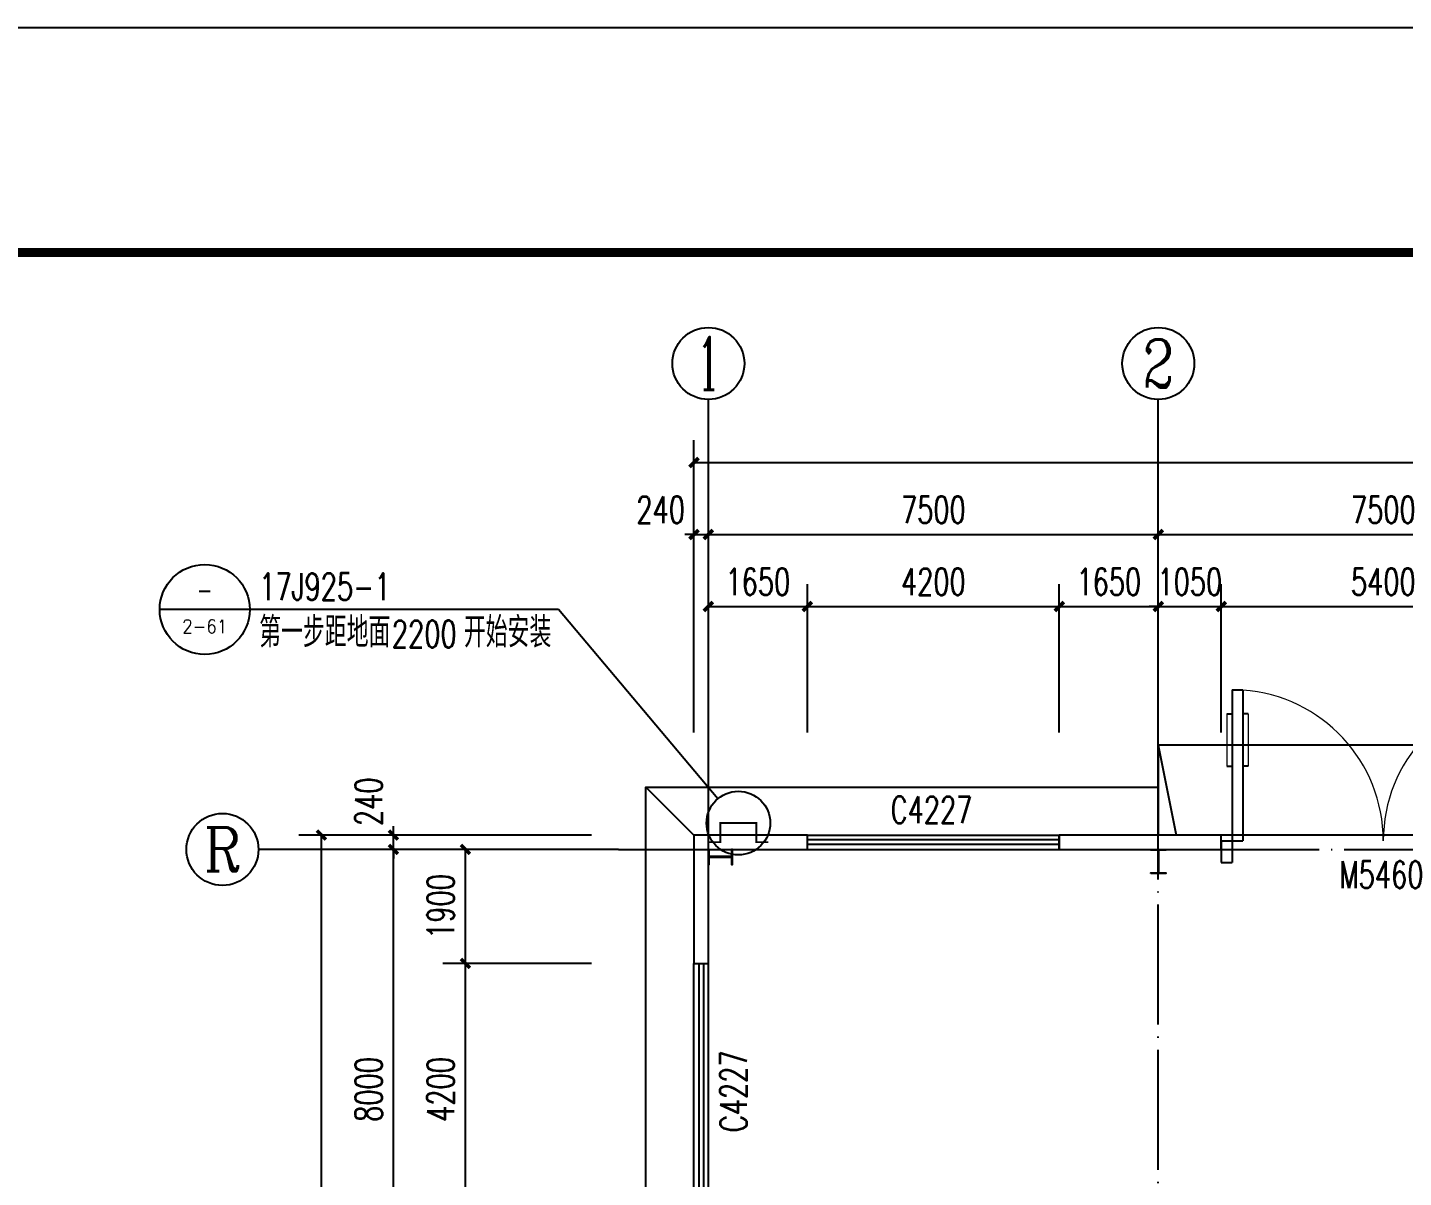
# Model space of a CAD drawing. Extents: x 14591016 to 15383666, y -730593 to -510197.
# Drawn here: x 14684617 to 14707552, y -592110 to -572943 of the extents above; entities that cross this region are included whole.
import ezdxf
from ezdxf.enums import TextEntityAlignment as Align

# ---------------------------------------------------------------- set-up
doc = ezdxf.new("R2010")
doc.units = 0
doc.header["$LTSCALE"] = 1000
doc.header["$MEASUREMENT"] = 0
doc.linetypes.add('DOTE', pattern=[2.42, 2, -0.2, 0.02, -0.2])
for name, color, linetype in [('AXIS', 3, 'Continuous'), ('AXIS_TEXT', 7, 'Continuous'), ('COLUMN', 2, 'Continuous'), ('DIM_LEAD', 3, 'Continuous'), ('DOTE', 1, 'DOTE'), ('PUB_DIM', 3, 'Continuous'), ('PUB_TEXT', 7, 'Continuous'), ('TK', 4, 'Continuous'), ('WALL-PARAPET', 6, 'Continuous'), ('WINDOW', 4, 'Continuous'), ('WINDOW_TEXT', 7, 'Continuous')]:
    doc.layers.add(name, color=color, linetype=linetype)
doc.styles.add('_TCH_AXIS', font='COMPLEX', dxfattribs={"bigfont": 'GBCBIG'})
doc.styles.add('_TCH_DIM', font='SIMPLEX', dxfattribs={"bigfont": 'GBCBIG'})
doc.styles.add('_TCH_DIM_T3', font='SIMPLEX', dxfattribs={"width": 0.705882, "bigfont": 'GBCBIG'})
doc.styles.add('_TCH_WINDOW', font='SIMPLEX', dxfattribs={"height": 3.5, "bigfont": 'GBCBIG'})
doc.styles.add('COMPLEX', font='COMPLEX')
doc.dimstyles.new('_TCH_ARCH&&150', dxfattribs={"dimtxt": 446.25, "dimasz": 150, "dimexe": 375, "dimexo": 450, "dimgap": 189.375, "dimtad": 1, "dimdec": 0, "dimzin": 0, "dimdsep": 46, "dimtxsty": '_TCH_DIM_T3', "dimblk": 'ARCHTICK', "dimcen": 0.09, "dimclrt": 7, "dimazin": 2, "dimtfac": 1, "dimtdec": 0, "dimtix": 1, "dimtmove": 2, "dimatfit": 3, "dimfxl": 0, "dimtolj": 1, "dimtzin": 0, "dimarcsym": 0})

# ---------------------------------------------------------------- blocks, each defined once
blk = doc.blocks.new('A$C797E1D2B')
at = {"layer": 'COLUMN'}
h = blk.add_hatch(color=256, dxfattribs=at)
h.paths.add_polyline_path([(125, 400), (250, 400), (250, 388), (130, 388), (130, 200), (125, 200)])
h.paths.add_polyline_path([(0, 400), (125, 400), (125, 200), (120, 200), (120, 388), (0, 388)])
h.paths.add_polyline_path([(0, 12), (120, 12), (120, 200), (125, 200), (125, 0), (0, 0)])
h.paths.add_polyline_path([(125, 200), (130, 200), (130, 12), (250, 12), (250, 0), (125, 0)])
blk.add_lwpolyline([(250, 0), (250, 12), (130, 12), (130, 388), (250, 388), (250, 400), (0, 400), (0, 388), (120, 388), (120, 12), (0, 12), (0, 0)], close=True, dxfattribs=at)
blk = doc.blocks.new('GeYuanFrame_46685588', base_point=(20.09, 4.53))
at = {"layer": 'TK'}
blk.add_lwpolyline([(20.09, 4.53), (20.09, 598.53), (1071.09, 598.53), (1071.09, 4.53)], close=True, dxfattribs=at)
at = {"layer": 'TK', "const_width": 1}
blk.add_lwpolyline([(45.09, 588.53), (1061.09, 588.53), (1061.09, 14.53), (45.09, 14.53)], close=True, dxfattribs=at)
blk = doc.blocks.new('$DorLib2D$00000011')
for p, q in [((-0.4667, 0.4709), (-0.4667, -0.0625)), ((-0.4667, 0.4709), (-0.4333, 0.4709)), ((-0.4333, 0.4709), (-0.4333, 0.0042)), ((0.4333, 0.4709), (0.4333, 0.0042)), ((0.4667, 0.4709), (0.4333, 0.4709)), ((0.4667, 0.4709), (0.4667, -0.0625)), ((-0.4833, 0.3962), (-0.4667, 0.3962)), ((-0.4167, 0.3962), (-0.4333, 0.3962)), ((0.4167, 0.3962), (0.4333, 0.3962)), ((0.4833, 0.3962), (0.4667, 0.3962)), ((-0.4833, 0.2346), (-0.4667, 0.2346)), ((-0.4167, 0.2346), (-0.4333, 0.2346)), ((0.4167, 0.2346), (0.4333, 0.2346)), ((0.4833, 0.2346), (0.4667, 0.2346)), ((-0.5, 0.0042), (-0.4333, 0.0042)), ((-0.5, 0.0042), (-0.5, -0.0625)), ((0.5, 0.0042), (0.4333, 0.0042)), ((0.5, 0.0042), (0.5, -0.0625)), ((-0.5, -0.0625), (-0.4667, -0.0625)), ((0.5, -0.0625), (0.4667, -0.0625))]:
    blk.add_line(p, q)
at = {"lineweight": 13}
for p, q in [((-0.4833, 0.3962), (-0.4833, 0.2346)), ((-0.4167, 0.3962), (-0.4167, 0.2346)), ((0.4167, 0.3962), (0.4167, 0.2346)), ((0.4833, 0.3962), (0.4833, 0.2346))]:
    blk.add_line(p, q, dxfattribs=at)
for centre, start, end in [((-0.4667, 0.0042), 0, 85.904), ((0.4667, 0.0042), 94.096, 180)]:
    blk.add_arc(centre, 0.4667, start, end, dxfattribs=at)
blk = doc.blocks.new('$TCHSYS$WIN2D')
for p, q in [((-0.5, 0.5), (0.5, 0.5)), ((-0.5, 0.5), (-0.5, -0.5)), ((0.5, 0.5), (0.5, -0.5)), ((0.5, 0.1667), (-0.5, 0.1667)), ((0.5, -0.1667), (-0.5, -0.1667)), ((-0.5, -0.5), (0.5, -0.5))]:
    blk.add_line(p, q)
blk = doc.blocks.new('_AXISO')
blk.add_circle((0, 0), 0.5)
at = {"layer": 'AXIS_TEXT', "style": 'COMPLEX', "width": 1.041667}
blk.add_attdef('A', text='', height=0.56, dxfattribs=at).set_placement((-0.25, -0.28), (0.25, -0.28), align=Align.FIT)
blk = doc.blocks.new('_ArchTick')
at = {"color": 0, "linetype": 'ByBlock', "const_width": 0.4}
blk.add_lwpolyline([(-0.5, -0.5), (0.5, 0.5)], dxfattribs=at)
blk = doc.blocks.new('*D56')
at = {"layer": 'AXIS', "color": 0, "lineweight": -2}
for p, q in [((14695726, -584693), (14695726, -579818)), ((14756206, -584693), (14756206, -579818)), ((14695726, -580193), (14756206, -580193))]:
    blk.add_line(p, q, dxfattribs=at)
at = {"layer": 'Defpoints', "color": 0}
for p in [(14756206, -580193), (14695726, -585143), (14756206, -585143)]:
    blk.add_point(p, dxfattribs=at)
at = {"layer": 'AXIS', "color": 0, "lineweight": -2, "xscale": 150, "yscale": 150, "zscale": 150, "rotation": 180}
blk.add_blockref('_ArchTick', (14695726, -580193), dxfattribs=at)
at = {"layer": 'AXIS', "color": 0, "lineweight": -2, "xscale": 150, "yscale": 150, "zscale": 150}
blk.add_blockref('_ArchTick', (14756206, -580193), dxfattribs=at)
at = {"layer": 'AXIS', "color": 7, "insert": (14725966, -579780), "char_height": 446.2, "attachment_point": 5, "style": '_TCH_DIM_T3'}
blk.add_mtext('\\A1;60480', dxfattribs=at)
blk = doc.blocks.new('*D57')
at = {"layer": 'AXIS', "color": 0, "lineweight": -2}
for p, q in [((14695726, -584693), (14695726, -581018)), ((14695966, -584693), (14695966, -581018)), ((14695726, -581393), (14695576, -581393)), ((14695726, -581393), (14695966, -581393)), ((14695966, -581393), (14696116, -581393))]:
    blk.add_line(p, q, dxfattribs=at)
at = {"layer": 'Defpoints', "color": 0}
for p in [(14695966, -581393), (14695726, -585143), (14695966, -585143)]:
    blk.add_point(p, dxfattribs=at)
at = {"layer": 'AXIS', "color": 0, "lineweight": -2, "xscale": 150, "yscale": 150, "zscale": 150}
blk.add_blockref('_ArchTick', (14695726, -581393), dxfattribs=at)
at = {"layer": 'AXIS', "color": 0, "lineweight": -2, "xscale": 150, "yscale": 150, "zscale": 150, "rotation": 180}
blk.add_blockref('_ArchTick', (14695966, -581393), dxfattribs=at)
at = {"layer": 'AXIS', "color": 7, "insert": (14695171, -580980), "char_height": 446.2, "attachment_point": 5, "style": '_TCH_DIM_T3'}
blk.add_mtext('\\A1;240', dxfattribs=at)
blk = doc.blocks.new('*D58')
at = {"layer": 'AXIS', "color": 0, "lineweight": -2}
for p, q in [((14695966, -584693), (14695966, -581018)), ((14703466, -584693), (14703466, -581018)), ((14695966, -581393), (14703466, -581393))]:
    blk.add_line(p, q, dxfattribs=at)
at = {"layer": 'Defpoints', "color": 0}
for p in [(14703466, -581393), (14695966, -585143), (14703466, -585143)]:
    blk.add_point(p, dxfattribs=at)
at = {"layer": 'AXIS', "color": 0, "lineweight": -2, "xscale": 150, "yscale": 150, "zscale": 150, "rotation": 180}
blk.add_blockref('_ArchTick', (14695966, -581393), dxfattribs=at)
at = {"layer": 'AXIS', "color": 0, "lineweight": -2, "xscale": 150, "yscale": 150, "zscale": 150}
blk.add_blockref('_ArchTick', (14703466, -581393), dxfattribs=at)
at = {"layer": 'AXIS', "color": 7, "insert": (14699716, -580980), "char_height": 446.2, "attachment_point": 5, "style": '_TCH_DIM_T3'}
blk.add_mtext('\\A1;7500', dxfattribs=at)
blk = doc.blocks.new('*D59')
at = {"layer": 'AXIS', "color": 0, "lineweight": -2}
for p, q in [((14703466, -584693), (14703466, -581018)), ((14710966, -584693), (14710966, -581018)), ((14703466, -581393), (14710966, -581393))]:
    blk.add_line(p, q, dxfattribs=at)
at = {"layer": 'Defpoints', "color": 0}
for p in [(14710966, -581393), (14703466, -585143), (14710966, -585143)]:
    blk.add_point(p, dxfattribs=at)
at = {"layer": 'AXIS', "color": 0, "lineweight": -2, "xscale": 150, "yscale": 150, "zscale": 150, "rotation": 180}
blk.add_blockref('_ArchTick', (14703466, -581393), dxfattribs=at)
at = {"layer": 'AXIS', "color": 0, "lineweight": -2, "xscale": 150, "yscale": 150, "zscale": 150}
blk.add_blockref('_ArchTick', (14710966, -581393), dxfattribs=at)
at = {"layer": 'AXIS', "color": 7, "insert": (14707216, -580980), "char_height": 446.2, "attachment_point": 5, "style": '_TCH_DIM_T3'}
blk.add_mtext('\\A1;7500', dxfattribs=at)
blk = doc.blocks.new('*D67')
at = {"layer": 'AXIS', "color": 0, "lineweight": -2}
for p, q in [((14694016, -586403), (14689141, -586403)), ((14689516, -706883), (14689516, -586403)), ((14694016, -706883), (14689141, -706883))]:
    blk.add_line(p, q, dxfattribs=at)
at = {"layer": 'Defpoints', "color": 0}
for p in [(14689516, -586403), (14694466, -586403), (14694466, -706883)]:
    blk.add_point(p, dxfattribs=at)
at = {"layer": 'AXIS', "color": 0, "lineweight": -2, "xscale": 150, "yscale": 150, "zscale": 150}
for p, rotation in [((14689516, -586403), 90), ((14689516, -706883), 270)]:
    blk.add_blockref('_ArchTick', p, dxfattribs=dict(at, rotation=rotation))
at = {"layer": 'AXIS', "color": 7, "insert": (14689104, -646643), "char_height": 446.2, "attachment_point": 5, "rotation": 90, "style": '_TCH_DIM_T3'}
blk.add_mtext('\\A1;120480', dxfattribs=at)
blk = doc.blocks.new('*D83')
at = {"layer": 'AXIS', "color": 0, "lineweight": -2}
for p, q in [((14694016, -586643), (14690341, -586643)), ((14690716, -594643), (14690716, -586643)), ((14694016, -594643), (14690341, -594643))]:
    blk.add_line(p, q, dxfattribs=at)
at = {"layer": 'Defpoints', "color": 0}
for p in [(14690716, -586643), (14694466, -586643), (14694466, -594643)]:
    blk.add_point(p, dxfattribs=at)
at = {"layer": 'AXIS', "color": 0, "lineweight": -2, "xscale": 150, "yscale": 150, "zscale": 150}
for p, rotation in [((14690716, -586643), 90), ((14690716, -594643), 270)]:
    blk.add_blockref('_ArchTick', p, dxfattribs=dict(at, rotation=rotation))
at = {"layer": 'AXIS', "color": 7, "insert": (14690304, -590643), "char_height": 446.2, "attachment_point": 5, "rotation": 90, "style": '_TCH_DIM_T3'}
blk.add_mtext('\\A1;8000', dxfattribs=at)
blk = doc.blocks.new('*D84')
at = {"layer": 'AXIS', "color": 0, "lineweight": -2}
for p, q in [((14694016, -586403), (14690341, -586403)), ((14690716, -586403), (14690716, -586253)), ((14690716, -586643), (14690716, -586403)), ((14694016, -586643), (14690341, -586643)), ((14690716, -586643), (14690716, -586793))]:
    blk.add_line(p, q, dxfattribs=at)
at = {"layer": 'Defpoints', "color": 0}
for p in [(14690716, -586403), (14694466, -586403), (14694466, -586643)]:
    blk.add_point(p, dxfattribs=at)
at = {"layer": 'AXIS', "color": 0, "lineweight": -2, "xscale": 150, "yscale": 150, "zscale": 150}
for p, rotation in [((14690716, -586403), 270), ((14690716, -586643), 90)]:
    blk.add_blockref('_ArchTick', p, dxfattribs=dict(at, rotation=rotation))
at = {"layer": 'AXIS', "color": 7, "insert": (14690304, -585848), "char_height": 446.2, "attachment_point": 5, "rotation": 90, "style": '_TCH_DIM_T3'}
blk.add_mtext('\\A1;240', dxfattribs=at)
blk = doc.blocks.new('*D316')
at = {"layer": 'Defpoints', "color": 0}
for p in [(14697616, -582593), (14695966, -585143), (14697616, -585143)]:
    blk.add_point(p, dxfattribs=at)
at = {"layer": 'PUB_DIM', "color": 0, "lineweight": -2}
for p, q in [((14695966, -584693), (14695966, -582218)), ((14697616, -584693), (14697616, -582218)), ((14695966, -582593), (14697616, -582593))]:
    blk.add_line(p, q, dxfattribs=at)
at = {"layer": 'PUB_DIM', "color": 0, "lineweight": -2, "xscale": 150, "yscale": 150, "zscale": 150, "rotation": 180}
blk.add_blockref('_ArchTick', (14695966, -582593), dxfattribs=at)
at = {"layer": 'PUB_DIM', "color": 0, "lineweight": -2, "xscale": 150, "yscale": 150, "zscale": 150}
blk.add_blockref('_ArchTick', (14697616, -582593), dxfattribs=at)
at = {"layer": 'PUB_DIM', "color": 7, "insert": (14696791, -582180), "char_height": 446.2, "attachment_point": 5, "style": '_TCH_DIM_T3'}
blk.add_mtext('\\A1;1650', dxfattribs=at)
blk = doc.blocks.new('*D317')
at = {"layer": 'Defpoints', "color": 0}
for p in [(14701816, -582593), (14697616, -585143), (14701816, -585143)]:
    blk.add_point(p, dxfattribs=at)
at = {"layer": 'PUB_DIM', "color": 0, "lineweight": -2}
for p, q in [((14697616, -584693), (14697616, -582218)), ((14701816, -584693), (14701816, -582218)), ((14697616, -582593), (14701816, -582593))]:
    blk.add_line(p, q, dxfattribs=at)
at = {"layer": 'PUB_DIM', "color": 0, "lineweight": -2, "xscale": 150, "yscale": 150, "zscale": 150, "rotation": 180}
blk.add_blockref('_ArchTick', (14697616, -582593), dxfattribs=at)
at = {"layer": 'PUB_DIM', "color": 0, "lineweight": -2, "xscale": 150, "yscale": 150, "zscale": 150}
blk.add_blockref('_ArchTick', (14701816, -582593), dxfattribs=at)
at = {"layer": 'PUB_DIM', "color": 7, "insert": (14699716, -582180), "char_height": 446.2, "attachment_point": 5, "style": '_TCH_DIM_T3'}
blk.add_mtext('\\A1;4200', dxfattribs=at)
blk = doc.blocks.new('*D318')
at = {"layer": 'Defpoints', "color": 0}
for p in [(14703466, -582593), (14701816, -585143), (14703466, -585143)]:
    blk.add_point(p, dxfattribs=at)
at = {"layer": 'PUB_DIM', "color": 0, "lineweight": -2}
for p, q in [((14701816, -584693), (14701816, -582218)), ((14703466, -584693), (14703466, -582218)), ((14701816, -582593), (14703466, -582593))]:
    blk.add_line(p, q, dxfattribs=at)
at = {"layer": 'PUB_DIM', "color": 0, "lineweight": -2, "xscale": 150, "yscale": 150, "zscale": 150, "rotation": 180}
blk.add_blockref('_ArchTick', (14701816, -582593), dxfattribs=at)
at = {"layer": 'PUB_DIM', "color": 0, "lineweight": -2, "xscale": 150, "yscale": 150, "zscale": 150}
blk.add_blockref('_ArchTick', (14703466, -582593), dxfattribs=at)
at = {"layer": 'PUB_DIM', "color": 7, "insert": (14702641, -582180), "char_height": 446.2, "attachment_point": 5, "style": '_TCH_DIM_T3'}
blk.add_mtext('\\A1;1650', dxfattribs=at)
blk = doc.blocks.new('*D319')
at = {"layer": 'Defpoints', "color": 0}
for p in [(14704516, -582593), (14703466, -585143), (14704516, -585143)]:
    blk.add_point(p, dxfattribs=at)
at = {"layer": 'PUB_DIM', "color": 0, "lineweight": -2}
for p, q in [((14703466, -584693), (14703466, -582218)), ((14704516, -584693), (14704516, -582218)), ((14703466, -582593), (14703316, -582593)), ((14703466, -582593), (14704516, -582593)), ((14704516, -582593), (14704666, -582593))]:
    blk.add_line(p, q, dxfattribs=at)
at = {"layer": 'PUB_DIM', "color": 0, "lineweight": -2, "xscale": 150, "yscale": 150, "zscale": 150}
blk.add_blockref('_ArchTick', (14703466, -582593), dxfattribs=at)
at = {"layer": 'PUB_DIM', "color": 0, "lineweight": -2, "xscale": 150, "yscale": 150, "zscale": 150, "rotation": 180}
blk.add_blockref('_ArchTick', (14704516, -582593), dxfattribs=at)
at = {"layer": 'PUB_DIM', "color": 7, "insert": (14703991, -582180), "char_height": 446.2, "attachment_point": 5, "style": '_TCH_DIM_T3'}
blk.add_mtext('\\A1;1050', dxfattribs=at)
blk = doc.blocks.new('*D320')
at = {"layer": 'Defpoints', "color": 0}
for p in [(14709916, -582593), (14704516, -585143), (14709916, -585143)]:
    blk.add_point(p, dxfattribs=at)
at = {"layer": 'PUB_DIM', "color": 0, "lineweight": -2}
for p, q in [((14704516, -584693), (14704516, -582218)), ((14709916, -584693), (14709916, -582218)), ((14704516, -582593), (14709916, -582593))]:
    blk.add_line(p, q, dxfattribs=at)
at = {"layer": 'PUB_DIM', "color": 0, "lineweight": -2, "xscale": 150, "yscale": 150, "zscale": 150, "rotation": 180}
blk.add_blockref('_ArchTick', (14704516, -582593), dxfattribs=at)
at = {"layer": 'PUB_DIM', "color": 0, "lineweight": -2, "xscale": 150, "yscale": 150, "zscale": 150}
blk.add_blockref('_ArchTick', (14709916, -582593), dxfattribs=at)
at = {"layer": 'PUB_DIM', "color": 7, "insert": (14707216, -582180), "char_height": 446.2, "attachment_point": 5, "style": '_TCH_DIM_T3'}
blk.add_mtext('\\A1;5400', dxfattribs=at)
blk = doc.blocks.new('*D340')
at = {"layer": 'Defpoints', "color": 0}
for p in [(14691916, -586643), (14694466, -586643), (14694466, -588543)]:
    blk.add_point(p, dxfattribs=at)
at = {"layer": 'PUB_DIM', "color": 0, "lineweight": -2}
for p, q in [((14694016, -586643), (14691541, -586643)), ((14691916, -588543), (14691916, -586643)), ((14694016, -588543), (14691541, -588543))]:
    blk.add_line(p, q, dxfattribs=at)
at = {"layer": 'PUB_DIM', "color": 0, "lineweight": -2, "xscale": 150, "yscale": 150, "zscale": 150}
for p, rotation in [((14691916, -586643), 90), ((14691916, -588543), 270)]:
    blk.add_blockref('_ArchTick', p, dxfattribs=dict(at, rotation=rotation))
at = {"layer": 'PUB_DIM', "color": 7, "insert": (14691504, -587593), "char_height": 446.2, "attachment_point": 5, "rotation": 90, "style": '_TCH_DIM_T3'}
blk.add_mtext('\\A1;1900', dxfattribs=at)
blk = doc.blocks.new('*D341')
at = {"layer": 'Defpoints', "color": 0}
for p in [(14691916, -588543), (14694466, -588543), (14694466, -592743)]:
    blk.add_point(p, dxfattribs=at)
at = {"layer": 'PUB_DIM', "color": 0, "lineweight": -2}
for p, q in [((14694016, -588543), (14691541, -588543)), ((14691916, -592743), (14691916, -588543)), ((14694016, -592743), (14691541, -592743))]:
    blk.add_line(p, q, dxfattribs=at)
at = {"layer": 'PUB_DIM', "color": 0, "lineweight": -2, "xscale": 150, "yscale": 150, "zscale": 150}
for p, rotation in [((14691916, -588543), 90), ((14691916, -592743), 270)]:
    blk.add_blockref('_ArchTick', p, dxfattribs=dict(at, rotation=rotation))
at = {"layer": 'PUB_DIM', "color": 7, "insert": (14691504, -590643), "char_height": 446.2, "attachment_point": 5, "rotation": 90, "style": '_TCH_DIM_T3'}
blk.add_mtext('\\A1;4200', dxfattribs=at)

msp = doc.modelspace()

# ---------------------------------------------------------------- linework, layer by layer
at = {"ltscale": 0.5}
for p, q in [((14703466.1, -584902.5), (14703766.1, -586402.5)), ((14695726.1, -586402.5), (14694926.1, -585602.5))]:
    msp.add_line(p, q, dxfattribs=at)
for points in [[(14710966.1, -586402.5), (14710966.1, -584902.5), (14703466.1, -584902.5), (14703466.1, -586402.5)], [(14694926.1, -594642.5), (14694926.1, -585602.5), (14703466.1, -585602.5)]]:
    msp.add_lwpolyline(points, dxfattribs=at)
at = {"const_width": 30}
msp.add_lwpolyline([(14695966.1, -586522.5), (14696166.1, -586522.5), (14696166.1, -586202.5), (14696766.1, -586202.5), (14696766.1, -586522.5), (14696966.1, -586522.5)], dxfattribs=at)
at = {"layer": 'AXIS'}
for p, q in [((14695966.1, -585142.5), (14695966.1, -579142.5)), ((14703466.1, -585142.5), (14703466.1, -579142.5)), ((14694466.1, -586642.5), (14688466.1, -586642.5))]:
    msp.add_line(p, q, dxfattribs=at)
at = {"layer": 'DIM_LEAD'}
for p, q in [((14688321.5, -582642.5), (14686821.5, -582642.5)), ((14693466.1, -582642.5), (14688321.5, -582642.5)), ((14696124.5, -585797.1), (14693466.1, -582642.5))]:
    msp.add_line(p, q, dxfattribs=at)
for centre, radius in [((14687571.5, -582642.5), 750), ((14696466.1, -586202.5), 530.2)]:
    msp.add_circle(centre, radius, dxfattribs=at)
at = {"layer": 'DOTE'}
for p, q in [((14695966.1, -708142.5), (14695966.1, -585142.5)), ((14703466.1, -708142.5), (14703466.1, -585142.5)), ((14694466.1, -586642.5), (14757466.1, -586642.5))]:
    msp.add_line(p, q, dxfattribs=at)
at = {"layer": 'WALL-PARAPET'}
for p, q in [((14695726.1, -586402.5), (14695726.1, -588542.5)), ((14697616.1, -586402.5), (14695726.1, -586402.5)), ((14697616.1, -586642.5), (14697616.1, -586402.5)), ((14704516.1, -586402.5), (14701816.1, -586402.5)), ((14701816.1, -586402.5), (14701816.1, -586642.5)), ((14704516.1, -586642.5), (14704516.1, -586402.5)), ((14695966.1, -588542.5), (14695966.1, -586642.5)), ((14695966.1, -586642.5), (14697616.1, -586642.5)), ((14701816.1, -586642.5), (14704516.1, -586642.5)), ((14695726.1, -588542.5), (14695966.1, -588542.5))]:
    msp.add_line(p, q, dxfattribs=at)
at = {"layer": 'WINDOW'}
msp.add_line((14709916.1, -586402.5), (14704516.1, -586402.5), dxfattribs=at)

# ---------------------------------------------------------------- block references
at = {"xscale": 150, "yscale": 150, "zscale": 150, "rotation": 270}
msp.add_blockref('GeYuanFrame_46685588', (14681416.1, -572942.5), dxfattribs=at)
at = {"rotation": 270}
msp.add_blockref('A$C797E1D2B', (14695966.1, -586642.5), dxfattribs=at)
at = {"xscale": -1}
msp.add_blockref('A$C797E1D2B', (14703591.1, -587042.5), dxfattribs=at)
at = {"layer": 'AXIS'}
ref = msp.add_blockref('_AXISO', (14695966.1, -578542.5), dxfattribs=dict(at, xscale=1200, yscale=1200, zscale=1200))
ref.add_attrib('A', '1', dxfattribs={"layer": 'AXIS_TEXT', "ltscale": 0.5, "height": 882.4, "style": '_TCH_AXIS'}).set_placement((14695777.1, -578983.7), (14696155.2, -578983.7), align=Align.FIT)
ref = msp.add_blockref('_AXISO', (14703466.1, -578542.5), dxfattribs=dict(at, xscale=1200, yscale=1200, zscale=1200))
ref.add_attrib('A', '2', dxfattribs={"layer": 'AXIS_TEXT', "ltscale": 0.5, "height": 798.8, "style": '_TCH_AXIS'}).set_placement((14703199.9, -578941.9), (14703732.4, -578941.9), align=Align.FIT)
ref = msp.add_blockref('_AXISO', (14687866.1, -586642.5), dxfattribs=dict(at, xscale=1200, yscale=1200, zscale=1200))
ref.add_attrib('A', 'R', dxfattribs={"layer": 'AXIS_TEXT', "ltscale": 0.5, "height": 728.9, "style": '_TCH_AXIS'}).set_placement((14687553.8, -587007), (14688178.5, -587007), align=Align.FIT)
at = {"layer": 'WINDOW'}
ref = msp.add_blockref('$DorLib2D$00000011', (14707216.1, -586522.5), dxfattribs=dict(at, xscale=-5400, yscale=-5400, zscale=-5400, rotation=180))
ref.add_attrib('A', 'M5460', (14706481.1, -587285.5), dxfattribs={"layer": 'WINDOW_TEXT', "ltscale": 0.5, "height": 446.25, "style": '_TCH_WINDOW', "width": 0.705882})
ref = msp.add_blockref('$TCHSYS$WIN2D', (14699716.1, -586522.5), dxfattribs=dict(at, xscale=-4200, yscale=240, zscale=-4200, rotation=180))
ref.add_attrib('A', 'C4227', (14699003.6, -586205.8), dxfattribs={"layer": 'WINDOW_TEXT', "ltscale": 0.5, "height": 446.25, "style": '_TCH_WINDOW', "width": 0.705882})
ref = msp.add_blockref('$TCHSYS$WIN2D', (14695846.1, -590642.5), dxfattribs=dict(at, xscale=-4200, yscale=-240, zscale=-4200, rotation=270))
ref.add_attrib('A', 'C4227', (14696609.1, -591355), dxfattribs={"layer": 'WINDOW_TEXT', "ltscale": 0.5, "height": 446.25, "rotation": 90, "style": '_TCH_WINDOW', "width": 0.705882})

# ---------------------------------------------------------------- texts
at = {"layer": 'PUB_TEXT', "style": '_TCH_DIM', "width": 0.705882}
for s, p in [('17J925-1', (14688479, -582485)), ('2200', (14690690.7, -583274.8))]:
    msp.add_text(s, height=446.25, dxfattribs=at).set_placement(p)
at = {"layer": 'PUB_TEXT', "style": '_TCH_DIM', "width": 0.777778}
msp.add_text('-', height=391.5, dxfattribs=at).set_placement((14687441, -582503.7), (14687702, -582503.7), align=Align.FIT)
at = {"layer": 'PUB_TEXT', "style": '_TCH_DIM'}
for s, p in [('第一步距地面', (14688479, -583274.8)), ('开始安装', (14691890.7, -583274.8))]:
    msp.add_text(s, height=506.38, dxfattribs=at).set_placement(p)
msp.add_text('2-61', height=223.12, dxfattribs=at).set_placement((14687194.3, -583035.7), (14687948.7, -583035.7), align=Align.FIT)

# ---------------------------------------------------------------- dimensions: what is measured, and where the dimension line sits
at = {"layer": 'AXIS'}
for p1, p2, distance, text, picture, middle in [((14695726.1, -585142.5), (14756206.1, -585142.5), 4950, '60480', '*D56', (14725966.1, -579780)), ((14695966.1, -585142.5), (14703466.1, -585142.5), 3750, '7500', '*D58', (14699716.1, -580980)), ((14703466.1, -585142.5), (14710966.1, -585142.5), 3750, '7500', '*D59', (14707216.1, -580980)), ((14694466.1, -706882.5), (14694466.1, -586402.5), 4950, '120480', '*D67', (14689103.6, -646642.5)), ((14694466.1, -594642.5), (14694466.1, -586642.5), 3750, '8000', '*D83', (14690303.6, -590642.5))]:
    dim = msp.add_aligned_dim(p1=p1, p2=p2, distance=distance, text=text, dimstyle='_TCH_ARCH&&150', dxfattribs=at)
    dim.commit()
    dim.dimension.update_dxf_attribs({"geometry": picture, "text_midpoint": middle})
for base, p1, p2, angle, picture, middle in [((14695966.1, -581392.5), (14695726.1, -585142.5), (14695966.1, -585142.5), 0, '*D57', (14695171.1, -580980)), ((14690716.1, -586402.5), (14694466.1, -586642.5), (14694466.1, -586402.5), 90, '*D84', (14690303.6, -585847.5))]:
    dim = msp.add_linear_dim(base=base, p1=p1, p2=p2, angle=angle, text='240', dimstyle='_TCH_ARCH&&150', dxfattribs=at)
    dim.commit()
    dim.dimension.update_dxf_attribs({"geometry": picture, "text_midpoint": middle, "dimtype": 161})
at = {"layer": 'PUB_DIM'}
for p1, p2, text, picture, middle in [((14695966.1, -585142.5), (14697616.1, -585142.5), '1650', '*D316', (14696791.1, -582180)), ((14697616.1, -585142.5), (14701816.1, -585142.5), '4200', '*D317', (14699716.1, -582180)), ((14701816.1, -585142.5), (14703466.1, -585142.5), '1650', '*D318', (14702641.1, -582180)), ((14703466.1, -585142.5), (14704516.1, -585142.5), '1050', '*D319', (14703991.1, -582180)), ((14704516.1, -585142.5), (14709916.1, -585142.5), '5400', '*D320', (14707216.1, -582180)), ((14694466.1, -588542.5), (14694466.1, -586642.5), '1900', '*D340', (14691503.6, -587592.5)), ((14694466.1, -592742.5), (14694466.1, -588542.5), '4200', '*D341', (14691503.6, -590642.5))]:
    dim = msp.add_aligned_dim(p1=p1, p2=p2, distance=2550, text=text, dimstyle='_TCH_ARCH&&150', dxfattribs=at)
    dim.commit()
    dim.dimension.update_dxf_attribs({"geometry": picture, "text_midpoint": middle})

doc.saveas('drawing.dxf')
